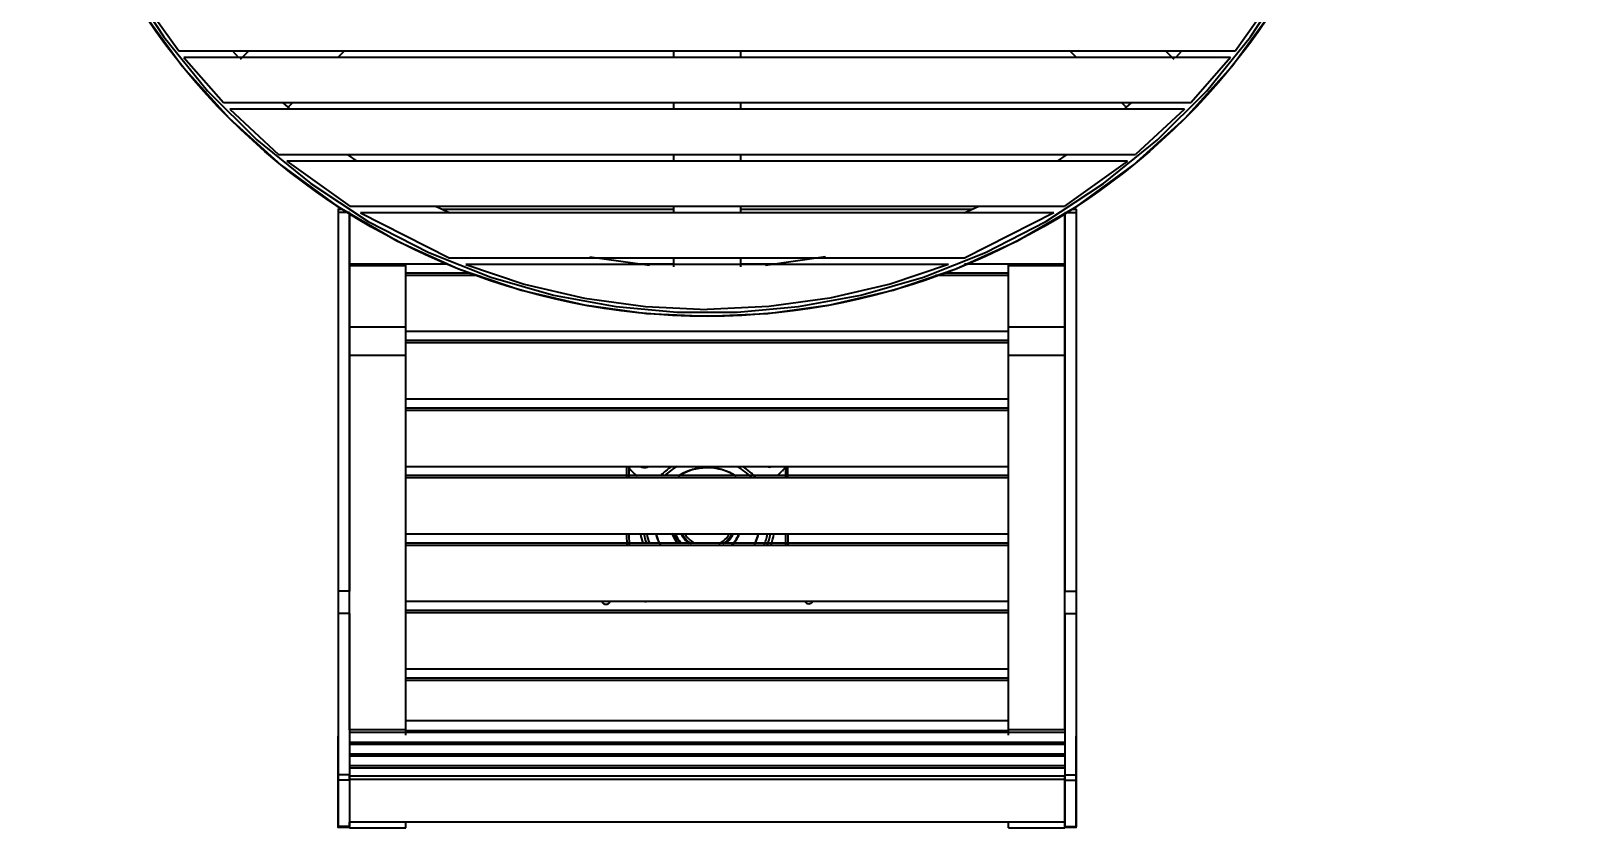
# Model space of a CAD drawing. Header units: millimetres. Extents: x 9483 to 13995, y 24552 to 30933.
# Drawn here: x 11119 to 12505, y 26172 to 26879 of the extents above; entities that cross this region are included whole.
import ezdxf

# ---------------------------------------------------------------- set-up
doc = ezdxf.new("R2010")
doc.units = ezdxf.units.MM
doc.header["$LTSCALE"] = 3
doc.layers.add('DomyÅ›lny', color=7, linetype='Continuous')
doc.styles.get("Standard").update_dxf_attribs({"font": 'arial.ttf'})
doc.dimstyles.new('MATEUSZ', dxfattribs={"dimtxt": 35, "dimasz": 16, "dimexe": 0.18, "dimexo": 0.0625, "dimgap": 0.09, "dimtad": 0, "dimdec": 0, "dimdsep": 46, "dimtxsty": 'Standard', "dimblk": 'DOT', "dimcen": 0.09, "dimse1": 1, "dimse2": 1, "dimadec": 0, "dimazin": 0, "dimtfac": 1, "dimtdec": 0, "dimtofl": 0, "dimtmove": 0, "dimatfit": 3, "dimfxl": 1, "dimtolj": 1, "dimtzin": 0, "dimlwd": 9, "dimlwe": 9, "dimarcsym": 0})

# ---------------------------------------------------------------- blocks, each defined once
blk = doc.blocks.new('_Dot')
at = {"color": 0, "linetype": 'ByBlock', "lineweight": -2}
blk.add_line((-0.5, 0), (-1, 0), dxfattribs=at)
at = {"color": 0, "linetype": 'ByBlock', "const_width": 0.5}
blk.add_lwpolyline([(-0.25, 0, 1), (0.25, 0, 1)], format="xyb", close=True, dxfattribs=at)
blk = doc.blocks.new('*D33')
at = {"color": 0, "lineweight": 9, "transparency": 16777216}
for p, q in [((12260.3, 27749.4), (12171.9, 27664)), ((11719, 27226.1), (11719.1, 27226.1)), ((11719.1, 27226), (11719.1, 27226.2))]:
    blk.add_line(p, q, dxfattribs=at)
at = {"layer": 'Defpoints', "color": 0, "transparency": 16777216}
for p in [(12150.4, 27643.1), (11287.7, 26809)]:
    blk.add_point(p, dxfattribs=at)
at = {"color": 0, "lineweight": 9, "transparency": 16777216, "xscale": 30, "yscale": 30, "zscale": 30, "rotation": 224.0377372826768}
blk.add_blockref('_Dot', (12150.4, 27643.1), dxfattribs=at)
at = {"color": 0, "transparency": 16777216, "insert": (12362.8, 27848.5), "char_height": 70, "attachment_point": 5, "rotation": 44.0377}
blk.add_mtext('\\A1;∅1200', dxfattribs=at)

msp = doc.modelspace()

# ---------------------------------------------------------------- linework, layer by layer
at = {"color": 0}
msp.add_circle((11719.1, 27226.1), 600, dxfattribs=at)
at = {"layer": 'DomyÅ›lny', "color": 0}
for p, q in [((11250, 26861.7), (12188.1, 26861.7)), ((12183.5, 26855.7), (11254.6, 26855.7)), ((11312.2, 26861.7), (11304.6, 26854)), ((11391.2, 26855.7), (11397.1, 26861.7)), ((11689.1, 26861.7), (11689.1, 26855.7)), ((11749.1, 26855.7), (11749.1, 26861.7)), ((12041, 26861.7), (12046.9, 26855.7)), ((12133.6, 26854), (12125.9, 26861.7)), ((11289.6, 26815.7), (12148.6, 26815.7)), ((12142.8, 26809.8), (11295.3, 26809.8)), ((11347, 26811.6), (11351.2, 26815.7)), ((11689.1, 26815.7), (11689.1, 26809.8)), ((11749.1, 26809.8), (11749.1, 26815.7)), ((12086.9, 26815.7), (12091.1, 26811.6)), ((11338.7, 26769.8), (12099.4, 26769.8)), ((11689.1, 26769.8), (11689.1, 26763.9)), ((11749.1, 26763.9), (11749.1, 26769.8)), ((12092.2, 26763.9), (11345.9, 26763.9)), ((11391.6, 26721.2), (11394.8, 26721.2)), ((11391.6, 26718.1), (11391.6, 26381.9)), ((11401.6, 26718.1), (11391.6, 26718.1)), ((11401.6, 26718.1), (11401.6, 26381.9)), ((11401.6, 26672.3), (11401.6, 26718)), ((11401.8, 26723.9), (12036.3, 26723.9)), ((12026.8, 26718), (11411.3, 26718)), ((11483.8, 26721.2), (11689.1, 26721.2)), ((11689.1, 26718), (11488.7, 26718)), ((11689.1, 26723.9), (11689.1, 26718)), ((11948.8, 26718), (11748.4, 26718)), ((11749.1, 26718), (11749.1, 26723.9)), ((11749.1, 26721.2), (11954.3, 26721.2)), ((12036.6, 26718.1), (12036.6, 26381.9)), ((12036.6, 26718.1), (12046.6, 26718.1)), ((12036.6, 26672.3), (12036.6, 26718)), ((12043.3, 26721.2), (12046.6, 26721.2)), ((12046.6, 26718.1), (12046.6, 26381.9)), ((11451.6, 26672.3), (11401.6, 26672.3)), ((11488.1, 26672.3), (11401.6, 26672.3)), ((11451.6, 26670.9), (11401.6, 26670.9)), ((11401.6, 26616.3), (11401.6, 26670.9)), ((11451.6, 26664.3), (11451.6, 26672.3)), ((11451.6, 26616.3), (11451.6, 26670.9)), ((11490, 26678), (11948.1, 26678)), ((11933.3, 26672.1), (11504.8, 26672.1)), ((11689.1, 26672.3), (11652.3, 26672.3)), ((11689.1, 26678), (11689.1, 26669.9)), ((11785.2, 26672.3), (11748.4, 26672.3)), ((11749.1, 26669.9), (11749.1, 26678)), ((12036.6, 26672.3), (11947.5, 26672.3)), ((12036.6, 26672.3), (11986.6, 26672.3)), ((11986.6, 26664.3), (11986.6, 26672.3)), ((12036.6, 26670.9), (11986.6, 26670.9)), ((11986.6, 26616.3), (11986.6, 26670.9)), ((12036.6, 26616.3), (12036.6, 26670.9)), ((11508.1, 26664.4), (11451.6, 26664.4)), ((11513.7, 26662.3), (11451.6, 26662.3)), ((11986.6, 26662.3), (11921.9, 26662.3)), ((11986.6, 26664.4), (11930.1, 26664.4)), ((11719.1, 26632.1), (11719.1, 26632.1)), ((11451.6, 26616.3), (11401.6, 26616.3)), ((12036.6, 26616.3), (11986.6, 26616.3)), ((11451.6, 26604.3), (11451.6, 26613.1)), ((11986.6, 26612.4), (11451.6, 26612.4)), ((11986.6, 26604.5), (11451.6, 26604.5)), ((11986.6, 26602.4), (11451.6, 26602.4)), ((11986.6, 26604.3), (11986.6, 26613.1)), ((11451.6, 26591.1), (11401.6, 26591.1)), ((11401.6, 26258.9), (11401.6, 26591.1)), ((11451.6, 26258.9), (11451.6, 26591.1)), ((12036.6, 26591.1), (11986.6, 26591.1)), ((11986.6, 26258.9), (11986.6, 26591.1)), ((12036.6, 26258.9), (12036.6, 26591.1)), ((11451.6, 26544.4), (11451.6, 26553.1)), ((11986.6, 26552.4), (11451.6, 26552.4)), ((11986.6, 26544.4), (11986.6, 26553.1)), ((11986.6, 26544.5), (11451.6, 26544.5)), ((11986.6, 26542.5), (11451.6, 26542.5)), ((11451.6, 26484.5), (11451.6, 26493.2)), ((11986.6, 26492.5), (11451.6, 26492.5)), ((11647.5, 26492.5), (11647.5, 26482.5)), ((11649.5, 26492.2), (11649.5, 26482.5)), ((11788.5, 26492.5), (11788.5, 26482.5)), ((11790.5, 26492.5), (11790.5, 26482.5)), ((11986.6, 26484.5), (11986.6, 26493.2)), ((11986.6, 26484.6), (11451.6, 26484.6)), ((11986.6, 26482.5), (11451.6, 26482.5)), ((11652.2, 26488.6), (11656.8, 26484)), ((11781.6, 26484.6), (11785.8, 26488.9)), ((11451.6, 26424.5), (11451.6, 26433.3)), ((11986.6, 26432.6), (11451.6, 26432.6)), ((11986.6, 26424.7), (11451.6, 26424.7)), ((11986.6, 26422.6), (11451.6, 26422.6)), ((11647.6, 26432.6), (11647.7, 26422.6)), ((11649.6, 26432.6), (11649.7, 26422.6)), ((11694.5, 26425.7), (11692.4, 26424.6)), ((11788.6, 26432.6), (11788.7, 26422.6)), ((11790.6, 26432.6), (11790.7, 26422.6)), ((11986.6, 26424.5), (11986.6, 26433.3)), ((11401.6, 26381.9), (11391.6, 26381.9)), ((12036.6, 26381.9), (12046.6, 26381.9)), ((11451.6, 26364.6), (11451.6, 26373.4)), ((11986.6, 26372.7), (11451.6, 26372.7)), ((11663.8, 26372.9), (11712.2, 26373)), ((11986.6, 26364.6), (11986.6, 26373.4)), ((11391.6, 26362.2), (11391.6, 26218.8)), ((11401.6, 26362.2), (11391.6, 26362.2)), ((11401.6, 26362.2), (11401.6, 26218.8)), ((11986.6, 26364.8), (11451.6, 26364.8)), ((11986.6, 26362.7), (11451.6, 26362.7)), ((12036.6, 26362.2), (12036.6, 26218.8)), ((12036.6, 26362.2), (12046.6, 26362.2)), ((12046.6, 26362.2), (12046.6, 26218.8)), ((11451.6, 26304.7), (11451.6, 26313.4)), ((11986.6, 26312.8), (11451.6, 26312.8)), ((11986.6, 26304.7), (11986.6, 26313.4)), ((11986.6, 26304.9), (11451.6, 26304.9)), ((11986.6, 26302.8), (11451.6, 26302.8)), ((11451.6, 26258.9), (11401.6, 26258.9)), ((12036.6, 26256.4), (11401.6, 26256.4)), ((11986.9, 26258.1), (11450.6, 26258.1)), ((11986.6, 26266.8), (11451.6, 26266.8)), ((12036.6, 26258.9), (11986.6, 26258.9)), ((11391.6, 26172.3), (11391.6, 26253.3)), ((12036.6, 26247.7), (11401.6, 26247.7)), ((12036.6, 26246), (11401.6, 26246)), ((12046.6, 26172.3), (12046.6, 26253.3)), ((12036.6, 26237.3), (11401.6, 26237.3)), ((12036.6, 26235.6), (11401.6, 26235.6)), ((12036.6, 26226.9), (11401.6, 26226.9)), ((11401.6, 26218.8), (11391.6, 26218.8)), ((11391.6, 26214.2), (11391.6, 26173)), ((11401.6, 26214.2), (11391.6, 26214.2)), ((12036.6, 26225), (11401.6, 26225)), ((11401.6, 26218), (12036.6, 26218)), ((11401.6, 26215.1), (12036.6, 26215.1)), ((11401.6, 26215.1), (11401.6, 26177)), ((11401.6, 26214.2), (11401.6, 26173)), ((12036.6, 26218.8), (12046.6, 26218.8)), ((12036.6, 26177), (12036.6, 26215.1)), ((12036.6, 26214.2), (12036.6, 26173)), ((12036.6, 26214.2), (12046.6, 26214.2)), ((12046.6, 26214.2), (12046.6, 26173)), ((11401.6, 26173), (11391.6, 26173)), ((11391.6, 26172.7), (11401.6, 26172.7)), ((11401.6, 26172.2), (11391.6, 26172.2)), ((11401.6, 26171.9), (11401.6, 26177)), ((11451.6, 26177), (11401.6, 26177)), ((12036.6, 26177), (11401.6, 26177)), ((11401.6, 26171.9), (11451.6, 26171.9)), ((11451.6, 26171.9), (11451.6, 26177)), ((11986.6, 26171.9), (11986.6, 26177)), ((12036.6, 26177), (11986.6, 26177)), ((11986.6, 26171.9), (12036.6, 26171.9)), ((12036.6, 26171.9), (12036.6, 26177)), ((12036.6, 26173), (12046.6, 26173)), ((12046.6, 26172.7), (12036.6, 26172.7)), ((12046.6, 26172.2), (12036.6, 26172.2))]:
    msp.add_line(p, q, dxfattribs=at)
for points in [[(11203.3, 26925.3, 0), (11236.8, 26874.2, 0), (11275.6, 26826.3, 0), (11319.3, 26782.6, 0), (11367.2, 26743.8, 0), (11418.3, 26710.3, 0), (11471.9, 26682.6, 0), (11527, 26660.8, 0), (11582.6, 26644.9, 0), (11638, 26634.6, 0), (11692.4, 26629.7, 0), (11745.7, 26629.7, 0), (11800.1, 26634.6, 0), (11855.5, 26644.9, 0), (11911.1, 26660.8, 0), (11966.2, 26682.6, 0), (12019.8, 26710.3, 0), (12071, 26743.8, 0), (12118.8, 26782.6, 0), (12162.5, 26826.3, 0), (12201.3, 26874.2, 0), (12234.8, 26925.3, 0)], [(11216.9, 26897.7, 0), (11253.2, 26847.9, 0), (11294.8, 26801.8, 0), (11340.9, 26760.3, 0), (11390.7, 26723.9, 0), (11443.5, 26693.1, 0), (11498.2, 26668.2, 0), (11554, 26649.2, 0), (11609.9, 26636.1, 0), (11665.1, 26628.5, 0), (11719.1, 26626.1, 0), (11773, 26628.5, 0), (11828.2, 26636.1, 0), (11884.1, 26649.2, 0), (11939.9, 26668.2, 0), (11994.6, 26693.1, 0), (12047.4, 26723.9, 0), (12097.2, 26760.3, 0), (12143.3, 26801.8, 0), (12184.9, 26847.9, 0), (12221.2, 26897.7, 0)], [(11221.5, 26901.7, 0), (11250, 26861.7, 0)], [(12216.6, 26901.7, 0), (12188.1, 26861.7, 0)], [(11254.6, 26855.7, 0), (11289.6, 26815.7, 0)], [(11297.8, 26861.7, 0), (11303, 26855.7, 0)], [(12135.1, 26855.7, 0), (12140.3, 26861.7, 0)], [(12183.5, 26855.7, 0), (12148.6, 26815.7, 0)], [(11295.3, 26809.8, 0), (11338.7, 26769.8, 0)], [(11342.4, 26815.7, 0), (11348.9, 26809.8, 0)], [(11347, 26811.6, 0), (11342.4, 26815.7, 0)], [(12089.2, 26809.8, 0), (12095.7, 26815.7, 0)], [(12095.7, 26815.7, 0), (12091.1, 26811.6, 0)], [(12142.8, 26809.8, 0), (12099.4, 26769.8, 0)], [(11399.5, 26769.8, 0), (11408.2, 26763.9, 0)], [(12030, 26763.9, 0), (12038.6, 26769.8, 0)], [(11345.9, 26763.9, 0), (11401.8, 26723.9, 0)], [(12092.2, 26763.9, 0), (12036.3, 26723.9, 0)], [(11391.6, 26721.1, 0), (11391.6, 26721.2, 0), (11391.6, 26721.2, 0), (11391.6, 26721.2, 0), (11391.6, 26721.2, 0), (11391.6, 26721.2, 0), (11391.6, 26721.2, 0), (11391.6, 26721.2, 0), (11391.6, 26721.2, 0), (11391.6, 26721.2, 0), (11391.6, 26721.2, 0), (11391.6, 26721.2, 0), (11391.6, 26721.2, 0), (11391.6, 26721.2, 0), (11391.6, 26721.2, 0), (11391.6, 26721.2, 0), (11391.6, 26721.2, 0), (11391.6, 26721.2, 0), (11391.6, 26721.2, 0), (11391.6, 26721.2, 0), (11391.6, 26721.2, 0), (11391.6, 26721.2, 0), (11391.6, 26721.2, 0), (11391.6, 26721.2, 0), (11391.6, 26720.9, 0), (11391.6, 26718.1, 0)], [(11411.3, 26718, 0), (11490, 26678, 0)], [(11478, 26723.9, 0), (11490.8, 26718, 0)], [(11947.3, 26718, 0), (11960.1, 26723.9, 0)], [(12026.8, 26718, 0), (11948.1, 26678, 0)], [(12046.6, 26721.1, 0), (12046.6, 26721.2, 0), (12046.6, 26721.2, 0), (12046.6, 26721.2, 0), (12046.6, 26721.2, 0), (12046.6, 26721.2, 0), (12046.6, 26721.2, 0), (12046.6, 26721.2, 0), (12046.6, 26721.2, 0), (12046.6, 26721.2, 0), (12046.6, 26721.2, 0), (12046.6, 26721.2, 0), (12046.6, 26721.2, 0), (12046.6, 26721.2, 0), (12046.6, 26721.2, 0), (12046.6, 26721.2, 0), (12046.6, 26721.2, 0), (12046.6, 26721.2, 0), (12046.6, 26721.2, 0), (12046.6, 26721.2, 0), (12046.6, 26721.2, 0), (12046.6, 26721.2, 0), (12046.6, 26721.2, 0), (12046.6, 26721.2, 0), (12046.6, 26720.9, 0), (12046.6, 26718.1, 0)], [(11401.6, 26670.9, 0), (11401.6, 26671.9, 0), (11401.6, 26672.2, 0), (11401.6, 26672.3, 0), (11401.6, 26672.3, 0), (11401.6, 26672.3, 0), (11401.6, 26672.3, 0), (11401.6, 26672.3, 0), (11401.6, 26672.3, 0), (11401.6, 26672.3, 0), (11401.6, 26672.3, 0), (11401.6, 26672.3, 0), (11401.6, 26672.3, 0), (11401.6, 26672.3, 0), (11401.6, 26672.3, 0), (11401.6, 26672.3, 0), (11401.6, 26672.3, 0), (11401.6, 26672.3, 0), (11401.6, 26672.3, 0)], [(11451.6, 26670.9, 0), (11451.6, 26672.3, 0)], [(11504.8, 26672.1, 0), (11556.7, 26654.7, 0), (11610.1, 26642.2, 0), (11664.3, 26634.6, 0), (11719.1, 26632.1, 0)], [(11614.9, 26678.9, 0), (11667.9, 26671.4, 0)], [(11933.3, 26672.1, 0), (11881.4, 26654.7, 0), (11828.1, 26642.2, 0), (11773.8, 26634.6, 0), (11719.1, 26632.1, 0)], [(11770.9, 26671.5, 0), (11824, 26679, 0)], [(11986.6, 26670.9, 0), (11986.6, 26671.9, 0), (11986.6, 26672.2, 0), (11986.6, 26672.3, 0), (11986.6, 26672.3, 0), (11986.6, 26672.3, 0), (11986.6, 26672.3, 0), (11986.6, 26672.3, 0), (11986.6, 26672.3, 0), (11986.6, 26672.3, 0), (11986.6, 26672.3, 0), (11986.6, 26672.3, 0), (11986.6, 26672.3, 0), (11986.6, 26672.3, 0), (11986.6, 26672.3, 0), (11986.6, 26672.3, 0), (11986.6, 26672.3, 0), (11986.6, 26672.3, 0), (11986.6, 26672.3, 0)], [(12036.6, 26670.9, 0), (12036.6, 26671.9, 0), (12036.6, 26672.2, 0), (12036.6, 26672.3, 0), (12036.6, 26672.3, 0), (12036.6, 26672.3, 0), (12036.6, 26672.3, 0), (12036.6, 26672.3, 0), (12036.6, 26672.3, 0), (12036.6, 26672.3, 0), (12036.6, 26672.3, 0), (12036.6, 26672.3, 0), (12036.6, 26672.3, 0), (12036.6, 26672.3, 0), (12036.6, 26672.3, 0), (12036.6, 26672.3, 0), (12036.6, 26672.3, 0), (12036.6, 26672.3, 0), (12036.6, 26672.3, 0)], [(11401.6, 26591.1, 0), (11401.6, 26616.3, 0)], [(11451.6, 26591.1, 0), (11451.6, 26616.3, 0)], [(11986.6, 26591.1, 0), (11986.6, 26616.3, 0)], [(12036.6, 26591.1, 0), (12036.6, 26616.3, 0)], [(11743.7, 26484.6, 0), (11737.9, 26487.7, 0), (11731.7, 26489.9, 0), (11725.3, 26491.2, 0), (11718.7, 26491.6, 0), (11712.1, 26491, 0), (11705.5, 26489.6, 0), (11699.3, 26487.2, 0), (11693.4, 26483.9, 0)], [(11673.7, 26432.6, 0), (11675.3, 26427.5, 0), (11677.6, 26422.6, 0)], [(11687.7, 26433.4, 0), (11687.7, 26433.4, 0), (11687.7, 26433.4, 0), (11687.7, 26433.4, 0), (11687.7, 26433.4, 0), (11687.7, 26433.4, 0), (11687.7, 26433.4, 0), (11687.7, 26433.4, 0), (11687.7, 26433.4, 0), (11687.7, 26433.4, 0), (11687.7, 26433.4, 0), (11687.7, 26433.4, 0), (11687.7, 26433.4, 0), (11687.7, 26433.4, 0), (11687.7, 26433.3, 0), (11688, 26432.9, 0), (11690, 26429, 0)], [(11690, 26429, 0), (11692.2, 26424.9, 0), (11692.4, 26424.6, 0), (11692.4, 26424.6, 0), (11692.4, 26424.6, 0), (11692.4, 26424.6, 0), (11692.4, 26424.6, 0), (11692.4, 26424.6, 0), (11692.4, 26424.6, 0), (11692.4, 26424.6, 0), (11692.4, 26424.6, 0), (11692.4, 26424.6, 0), (11692.4, 26424.6, 0), (11692.4, 26424.6, 0), (11692.4, 26424.6, 0), (11692.4, 26424.6, 0), (11692.4, 26424.6, 0), (11692.4, 26424.6, 0), (11692.4, 26424.6, 0), (11692.4, 26424.6, 0), (11692.4, 26424.6, 0), (11692.3, 26424.7, 0), (11692.2, 26424.9, 0), (11690.9, 26427.3, 0), (11687.7, 26433.4, 0)], [(11761.7, 26424.7, 0), (11763.3, 26428.6, 0), (11764.6, 26432.6, 0)], [(11391.6, 26381.9, 0), (11391.6, 26362.2, 0)], [(12046.6, 26381.9, 0), (12046.6, 26362.2, 0)], [(11451.6, 26254.1, 0), (11451.6, 26258.9, 0)], [(11986.6, 26254.1, 0), (11986.6, 26258.9, 0)], [(11391.6, 26218.8, 0), (11391.6, 26217, 0), (11391.6, 26214.2, 0)], [(11401.6, 26214.2, 0), (11401.6, 26218.8, 0)], [(11401.6, 26218, 0), (11401.6, 26217.9, 0), (11401.6, 26217.4, 0), (11401.6, 26215.1, 0)], [(12036.6, 26214.2, 0), (12036.6, 26218.8, 0)], [(12036.6, 26218, 0), (12036.6, 26217.9, 0), (12036.6, 26217.3, 0), (12036.6, 26215.1, 0)], [(12046.6, 26218.8, 0), (12046.6, 26217, 0), (12046.6, 26214.2, 0)], [(11391.6, 26173, 0), (11391.6, 26172.7, 0)], [(11391.6, 26172.7, 0), (11391.6, 26172.4, 0), (11391.6, 26172.3, 0), (11391.6, 26172.2, 0), (11391.6, 26172.2, 0), (11391.6, 26172.2, 0), (11391.6, 26172.2, 0), (11391.6, 26172.2, 0), (11391.6, 26172.2, 0), (11391.6, 26172.2, 0), (11391.6, 26172.2, 0), (11391.6, 26172.2, 0), (11391.6, 26172.2, 0), (11391.6, 26172.2, 0), (11391.6, 26172.2, 0), (11391.6, 26172.2, 0), (11391.6, 26172.2, 0), (11391.6, 26172.2, 0), (11391.6, 26172.2, 0), (11391.6, 26172.2, 0), (11391.6, 26172.2, 0), (11391.6, 26172.2, 0), (11391.6, 26172.3, 0)], [(11401.6, 26172.7, 0), (11401.6, 26173, 0)], [(11401.6, 26172.3, 0), (11401.6, 26172.2, 0), (11401.6, 26172.2, 0), (11401.6, 26172.2, 0), (11401.6, 26172.2, 0), (11401.6, 26172.2, 0), (11401.6, 26172.2, 0), (11401.6, 26172.2, 0), (11401.6, 26172.2, 0), (11401.6, 26172.2, 0), (11401.6, 26172.2, 0), (11401.6, 26172.2, 0), (11401.6, 26172.2, 0), (11401.6, 26172.2, 0), (11401.6, 26172.2, 0), (11401.6, 26172.2, 0), (11401.6, 26172.2, 0), (11401.6, 26172.2, 0), (11401.6, 26172.2, 0), (11401.6, 26172.2, 0), (11401.6, 26172.2, 0), (11401.6, 26172.3, 0), (11401.6, 26172.3, 0), (11401.6, 26172.7, 0)], [(12036.6, 26172.7, 0), (12036.6, 26173, 0)], [(12036.6, 26172.7, 0), (12036.6, 26172.4, 0), (12036.6, 26172.3, 0), (12036.6, 26172.2, 0), (12036.6, 26172.2, 0), (12036.6, 26172.2, 0), (12036.6, 26172.2, 0), (12036.6, 26172.2, 0), (12036.6, 26172.2, 0), (12036.6, 26172.2, 0), (12036.6, 26172.2, 0), (12036.6, 26172.2, 0), (12036.6, 26172.2, 0), (12036.6, 26172.2, 0), (12036.6, 26172.2, 0), (12036.6, 26172.2, 0), (12036.6, 26172.2, 0), (12036.6, 26172.2, 0), (12036.6, 26172.2, 0), (12036.6, 26172.2, 0), (12036.6, 26172.2, 0), (12036.6, 26172.2, 0), (12036.6, 26172.3, 0)], [(12046.6, 26173, 0), (12046.6, 26172.7, 0)], [(12046.6, 26172.3, 0), (12046.6, 26172.2, 0), (12046.6, 26172.2, 0), (12046.6, 26172.2, 0), (12046.6, 26172.2, 0), (12046.6, 26172.2, 0), (12046.6, 26172.2, 0), (12046.6, 26172.2, 0), (12046.6, 26172.2, 0), (12046.6, 26172.2, 0), (12046.6, 26172.2, 0), (12046.6, 26172.2, 0), (12046.6, 26172.2, 0), (12046.6, 26172.2, 0), (12046.6, 26172.2, 0), (12046.6, 26172.2, 0), (12046.6, 26172.2, 0), (12046.6, 26172.2, 0), (12046.6, 26172.2, 0), (12046.6, 26172.2, 0), (12046.6, 26172.2, 0), (12046.6, 26172.3, 0), (12046.6, 26172.3, 0), (12046.6, 26172.7, 0)]]:
    msp.add_polyline3d(points, dxfattribs=at)
for centre, radius, start, end in [((11663.5, 26499.9), 16, 207.6087, 225.1252), ((11663.5, 26499.9), 8, 247.9505, 270.1252), ((11663.5, 26499.9), 8, 270.1252, 292.0495), ((11719.1, 26444.6), 57.5, 123.4724, 135.8267), ((11719.1, 26444.6), 55, 119.3002, 133.2387), ((11719.1, 26444.6), 47.2, 90.1252, 121.8889), ((11719.1, 26444.6), 47.1, 56.989, 121.6914), ((11719.1, 26444.6), 47, 56.9883, 121.5973), ((11719.1, 26444.6), 47.2, 56.3504, 90.1252), ((11719.1, 26444.6), 55, 43.6652, 60.6998), ((11719.1, 26444.6), 57.5, 41.3322, 56.5276), ((11774.5, 26500.2), 8, 253.1722, 270.1252), ((11774.5, 26500.2), 8, 270.1252, 286.8278), ((11774.5, 26500.2), 16, 315.1252, 331.4067), ((11719.1, 26444.6), 60.5, 191.3989, 199.1534), ((11719.1, 26444.6), 57.5, 192.0022, 200.195), ((11719.1, 26444.6), 55, 192.5565, 201.156), ((11719.1, 26444.6), 47.2, 194.6777, 204.875), ((11719.1, 26444.6), 47, 194.7251, 204.9588), ((11719.1, 26444.6), 47.1, 194.7098, 204.9318), ((11719.1, 26444.6), 31.1, 202.6495, 219.7389), ((11719.1, 26444.6), 30.6, 203.0413, 220.523), ((11719.1, 26444.6), 26, 207.3799, 231.7057), ((11719.1, 26444.6), 25, 208.5734, 232.5608), ((11719.1, 26444.6), 25, 208.5734, 235.0555), ((11719.1, 26444.6), 23, 211.3238, 239.6599), ((11719.1, 26444.6), 23, 297.0691, 328.6762), ((11719.1, 26444.6), 25, 304.7045, 331.4266), ((11719.1, 26444.6), 25, 307.4392, 331.4266), ((11719.1, 26444.6), 26, 310.2298, 332.6201), ((11719.1, 26444.6), 30.5, 314.0875, 336.9587), ((11719.1, 26444.6), 31, 315.032, 337.3505), ((11719.1, 26444.6), 47, 332.1947, 345.2749), ((11719.1, 26444.6), 47.1, 332.2253, 345.2902), ((11719.1, 26444.6), 47.2, 332.2897, 345.3223), ((11719.1, 26444.6), 55, 336.4861, 347.4435), ((11719.1, 26444.6), 57.5, 337.5657, 347.9978), ((11719.1, 26444.6), 60.5, 338.7338, 348.6011), ((11629.3, 26374.4), 4, 204.8091, 335.1909), ((11663.7, 26388.9), 16, 270.1252, 278.2303), ((11809.3, 26374.8), 4, 211.1934, 328.8066)]:
    msp.add_arc(centre, radius, start, end, dxfattribs=at)

# ---------------------------------------------------------------- dimensions: what is measured, and where the dimension line sits
at = {"color": 0}
dim = msp.add_diameter_dim_2p(p1=(11287.7, 26809), p2=(12150.4, 27643.1), dimstyle='MATEUSZ', override={"dimtxt": 70, "dimasz": 30}, dxfattribs=at)
dim.commit()
dim.dimension.update_dxf_attribs({"geometry": '*D33', "text_midpoint": (12362.8, 27848.5), "dimtype": 163})

doc.saveas('drawing.dxf')
